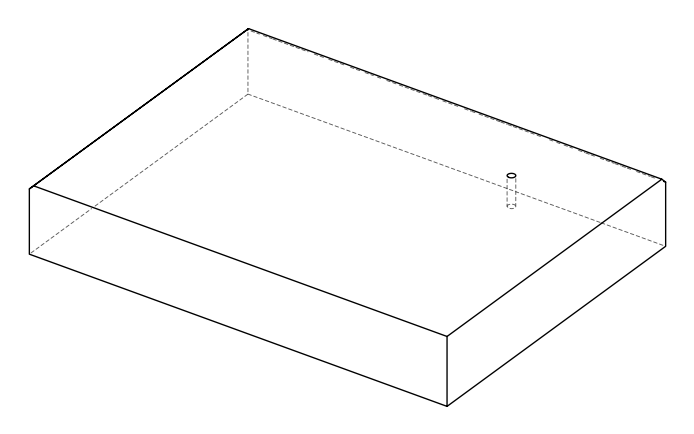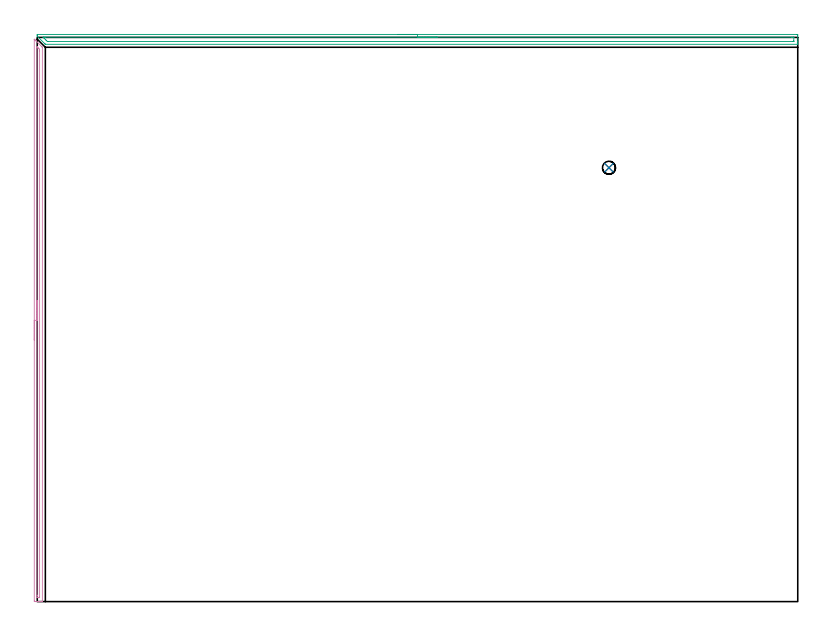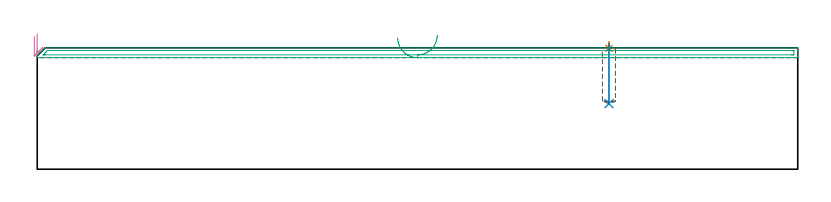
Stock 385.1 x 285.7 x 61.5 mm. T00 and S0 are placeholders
(PLAN: 4 operations, 2 tool changes, 11.2 min)
(1 SPOT_DRILL | STEP1POCKET | NXT0321_9005460120000 | 0.03 min | 0 mm3)
(2 DRILL_BLIND_HOLE_INTO_CENTER | STEP1POCKET | NXT0301_037 | 0.12 min | 932 mm3)
(3 AREA_MILL | FG_CHAMFER_SURFACE | UGT0205_001 | 6.32 min | 4815 mm3)
(4 AREA_MILL_1 | FG_CHAMFER_SURFACE_1 | UGT0205_001 | 4.69 min | 2370 mm3)
(TOOL NXT0321_9005460120000 | NC Spot Drill, 142deg, 12mm, Carbide, Uncoated | D12 PA142 FL30 Z2)
(TOOL NXT0301_037 | Carbide Drill 6.6mm [860.1-0660-033A1-MM 2214] | D6.6 PA140 FL53 Z2)
(TOOL UGT0205_001 | Chamfer Mill 20 x 3 x 45 deg. | D20 FL50 Z2)
(OP 1 SPOT_DRILL)
G17 G21 G94 G90
T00 M6
G54
G17 G0 G90 X289.5 Y219.7 S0 M3
G43 Z71.5 H0
G94 G81 G98 Z61.216 F250. R64.5
G80
M5
M2
(OP 2 DRILL_BLIND_HOLE_INTO_CENTER)
G17 G21 G94 G90
T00 M6
G54
G17 G0 G90 X289.5 Y219.7 S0 M3
G43 Z71.5 H1
G94 G81 G98 Z33.2 F250. R63.5
G80
M5
M2
(OP 3 AREA_MILL)
G17 G21 G94 G90
T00 M6
G54
G17 G0 G90 X182.55 Y287.2 S1061 M3
G43 Z71.5 H0
Z66.5
G94 G1 X182.588 Z65.628 F250.
X182.702 Z64.763
X182.891 Z63.912
X183.153 Z63.08
X183.487 Z62.274
X183.89 Z61.5
X184.358 Z60.764
X184.89 Z60.072
X185.479 Z59.429
X186.122 Z58.839
X186.814 Z58.308
X187.55 Z57.84
X188.324 Z57.437
X189.13 Z57.103
X189.962 Z56.841
X190.814 Z56.652
X191.678 Z56.538
X192.55 Z56.5
X384.49 Y287.199 Z56.501
X384.815 Y287.197
X385.09 Y287.193 Z56.503
X385.1 Y286.88 Z56.815
Y283.711 Z59.985
Y283.392 Z60.303
Y282.433 Z61.266
X385.096 Y282.314 Z61.378
X385.09 Y282.202 Z61.488
X384.937 Y282.2 Z61.5
X4.18
X4.105 Y282.204 Z61.49
X4.067 Y282.235 Z61.461
X3.896 Y282.404 Z61.295
X0.163 Y286.136 Z57.562
X0.12 Y286.179 Z57.517
X0.033 Y286.263 Z57.428
X0.01 Y286.297 Z57.393
X0.001 Y286.324 Z57.366
X0. Y286.479 Z57.214
Y286.704 Z56.995
Y286.88 Z56.819
Y287.116 Z56.584
X0.01 Y287.195 Z56.504
X0.022 Y287.2 Z56.5
X192.55
Y285.786 Z57.914
X382.04
X382.705 Y285.784 Z57.916
X382.936 Y285.782 Z57.918
X383.051 Y285.779 Z57.921
X383.091 Y285.77 Z57.93
X383.093 Y285.747 Z57.953
X383.098 Y285.624 Z58.076
X383.1 Y283.878 Z59.822
X383.097 Y283.75 Z59.95
X383.093 Y283.647 Z60.053
X383.09 Y283.62 Z60.08
X383.078 Y283.619 Z60.081
X383.037 Y283.617 Z60.083
X382.705 Y283.615 Z60.085
X382.477 Y283.614 Z60.086
X5.738 Y283.615 Z60.085
X5.406 Y283.616 Z60.084
X5.24 Y283.619 Z60.081
X5.161 Y283.621 Z60.079
X5.073 Y283.687 Z60.013
X4.488 Y284.264 Z59.436
X4.181 Y284.569 Z59.131
X3.614 Y285.136 Z58.564
X3.288 Y285.463 Z58.237
X3.01 Y285.749 Z57.951
X2.985 Y285.776 Z57.924
X3.007 Y285.779 Z57.921
X3.1 Y285.782 Z57.918
X3.288 Y285.785 Z57.915
X3.515 Y285.786 Z57.914
X4.181
X192.55
X193.422 Z57.952
X194.286 Z58.066
X195.138 Z58.255
X195.97 Z58.517
X196.776 Z58.851
X197.55 Z59.254
X198.286 Z59.723
X198.978 Z60.254
X199.621 Z60.843
X200.21 Z61.486
X200.742 Z62.178
X201.21 Z62.914
X201.613 Z63.688
X201.947 Z64.494
X202.209 Z65.326
X202.398 Z66.178
X202.512 Z67.043
X202.55 Z67.914
G0 Z71.5
M5
M2
(OP 4 AREA_MILL_1)
G17 G21 G94 G90
T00 M6
G54
G17 G0 G90 X-1.5 Y132.4 S1061 M3
G43 Z71.5 H0
Z67.4
G94 G1 Y132.438 Z66.528 F250.
Y132.552 Z65.664
Y132.741 Z64.812
Y133.003 Z63.98
Y133.337 Z63.174
Y133.74 Z62.4
Y134.208 Z61.664
Y134.74 Z60.972
Y135.329 Z60.329
Y135.972 Z59.74
Y136.664 Z59.208
Y137.4 Z58.74
Y138.174 Z58.337
Y138.98 Z58.003
Y139.812 Z57.741
Y140.664 Z57.552
Y141.528 Z57.438
Y142.4 Z57.4
Y284.518
X-1.499 Y284.649 Z57.401
X-1.496 Y284.737 Z57.403
X-1.492 Y284.788 Z57.406
X-1.348 Y284.649 Z57.55
X-1.192 Y284.495 Z57.703
X-1.044 Y284.345 Z57.854
X-0.902 Y284.203 Z57.996
X-0.757 Y284.059 Z58.139
X-0.618 Y283.919 Z58.279
X-0.456 Y283.757 Z58.442
X-0.321 Y283.623 Z58.575
X-0.192 Y283.494 Z58.705
X2.456 Y280.844 Z61.355
X2.575 Y280.723 Z61.471
X2.595 Y280.695 Z61.49
X2.6 Y280.636 Z61.5
Y0.151
X2.598 Y0.01 Z61.488
X2.498 Y0.004 Z61.39
X2.392 Y0. Z61.291
X1.702 Z60.602
X1.14 Z60.039
X0.55 Z59.446
X0.255 Z59.152
X-1.072 Z57.823
X-1.192 Y0.003 Z57.702
X-1.492 Y0.01 Z57.403
X-1.496 Y0.286 Z57.401
X-1.499 Y0.597
X-1.5 Y142.4 Z57.4
X-0.086 Z58.814
Y280.395
X-0.085 Y280.636 Z58.815
X-0.083 Y280.809 Z58.817
X-0.079 Y280.895 Z58.821
X-0.077 Y280.915 Z58.823
X-0.053 Y280.893 Z58.847
X0.213 Y280.636 Z59.113
X0.55 Y280.299 Z59.45
X1.1 Y279.744 Z60.
X1.179 Y279.657 Z60.079
X1.181 Y279.581 Z60.081
X1.184 Y279.418 Z60.084
X1.185 Y279.093 Z60.085
X1.186 Y278.852 Z60.086
X1.185 Y2.622 Z60.085
X1.184 Y2.381 Z60.084
X1.181 Y2.056 Z60.081
X1.179 Y2.019 Z60.079
X1.173 Y2.01 Z60.073
X1.145 Y2.007 Z60.045
X1.046 Y2.002 Z59.946
X0.922 Y2. Z59.822
X0.55 Z59.45
X0.049 Y2.002 Z58.949
X-0.053 Y2.007 Z58.847
X-0.071 Y2.009 Z58.829
X-0.079 Y2.041 Z58.821
X-0.082 Y2.136 Z58.818
X-0.084 Y2.381 Z58.816
X-0.086 Y3.031 Z58.814
Y3.272
Y142.4
Y143.272 Z58.852
Y144.136 Z58.966
Y144.988 Z59.155
Y145.82 Z59.417
Y146.626 Z59.751
Y147.4 Z60.154
Y148.136 Z60.623
Y148.828 Z61.154
Y149.471 Z61.743
Y150.06 Z62.386
Y150.592 Z63.078
Y151.06 Z63.814
Y151.463 Z64.588
Y151.797 Z65.394
Y152.059 Z66.226
Y152.248 Z67.078
Y152.362 Z67.943
Y152.4 Z68.814
G0 Z71.5
M5
M2
